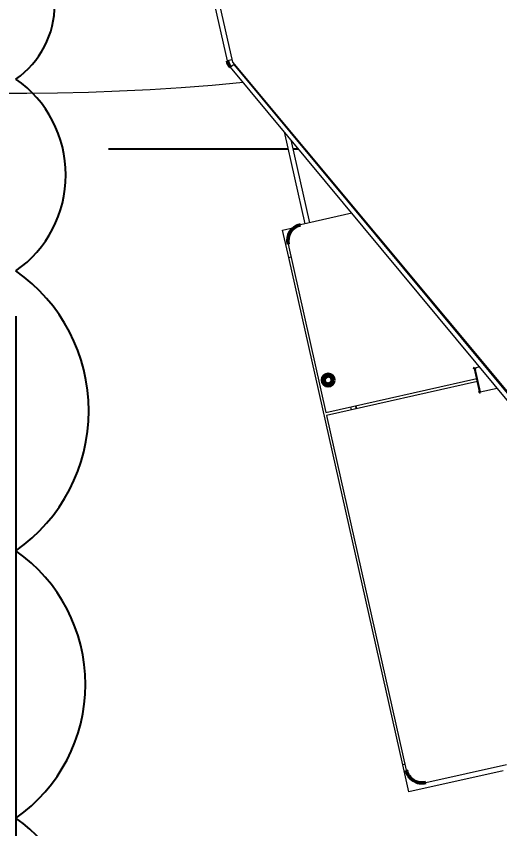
# Model space of a CAD drawing. Header units: inches. Extents: x 0 to 4731, y 0 to 1632.
# Drawn here: x 344.12 to 370.23, y 872.02 to 915.87 of the extents above; entities that cross this region are included whole.
import ezdxf

# ---------------------------------------------------------------- set-up
doc = ezdxf.new("R2010")
doc.units = ezdxf.units.IN
doc.header["$LTSCALE"] = 48
doc.header["$MEASUREMENT"] = 0
for name, pattern in [('CENTER', [2, 1.25, -0.25, 0.25, -0.25]), ('CENTER2', [1.125, 0.75, -0.125, 0.125, -0.125]), ('PHANTOM2', [1.25, 0.625, -0.125, 0.125, -0.125, 0.125, -0.125])]:
    doc.linetypes.add(name, pattern=pattern)
for name, color, linetype, lineweight in [('AM_0', 7, 'Continuous', 50), ('AM_11', 92, 'PHANTOM2', 25), ('Equipment-AM_0', 7, 'Continuous', 50), ('Equipment-AM_5', 92, 'Continuous', 25), ('Equipment-AM_7', 142, 'CENTER', 25)]:
    doc.layers.add(name, color=color, linetype=linetype, lineweight=lineweight)
doc.styles.get("Standard").update_dxf_attribs({"font": 'ROMANS.SHX', "width": 0.7})
doc.dimstyles.new('METSOPOWER_ANSI$2', dxfattribs={"dimtxt": 0.12, "dimasz": 0.12, "dimexe": 0.1, "dimexo": 0.05, "dimgap": 0.06, "dimtad": 1, "dimzin": 12, "dimdsep": 46, "dimlunit": 3, "dimtxsty": 'Standard', "dimcen": 0, "dimclrd": 256, "dimclre": 256, "dimclrt": 140, "dimadec": 0, "dimazin": 2, "dimtp": 0.1, "dimtm": 0.1, "dimtfac": 0.71, "dimtmove": 0, "dimatfit": 3, "dimfxl": 1, "dimtzin": 7, "dimlwd": -1, "dimlwe": -1, "dimarcsym": 1})

# ---------------------------------------------------------------- blocks, each defined once
blk = doc.blocks.new('*D607')
at = {"layer": 'Defpoints', "color": 0, "transparency": 16777216}
for p in [(344.104, 1497.026), (370.467, 921.643), (344.104, 902.08), (381.347, 873.235), (358.464, 844.435)]:
    blk.add_point(p, dxfattribs=at)
at = {"layer": 'Equipment-AM_5', "linetype": 'ByBlock', "transparency": 16777216}
for p, q in [((344.104, 899.68), (344.104, 839.106)), ((381.873, 870.893), (387.924, 843.97))]:
    blk.add_line(p, q, dxfattribs=at)
blk.add_arc((344.104, 1038.938), 195.032, 271.69221, 280.97482, dxfattribs=at)
at = {"layer": 'Equipment-AM_5', "transparency": 16777216}
for points in [[(381.037, 848.413), (381.431, 846.533), (386.872, 848.653)], [(349.878, 843.031), (349.849, 844.951), (344.104, 843.906)]]:
    blk.add_solid(points, dxfattribs=at)
at = {"layer": 'Equipment-AM_5', "color": 140, "transparency": 16777216, "insert": (364.984, 850.821), "char_height": 5.76, "attachment_point": 5, "rotation": 6.3335, "bg_fill": 3, "box_fill_scale": 1.25, "bg_fill_color": 256, "bg_fill_true_color": 13158600, "bg_fill_transparency": 0}
blk.add_mtext('12.7°', dxfattribs=at)

msp = doc.modelspace()

# ---------------------------------------------------------------- linework, layer by layer
at = {"layer": 'AM_0', "lineweight": 18}
for p, q in [((355.521675, 913.464122), (354.245901, 919.140407)), ((354.497286, 919.161995), (355.7968, 913.380083)), ((355.765591, 913.518943), (355.521675, 913.464122)), ((355.88784, 913.270686), (355.695677, 913.110769)), ((355.7968, 913.380083), (371.706785, 894.323903)), ((355.875618, 913.285876), (355.88784, 913.270686)), ((371.1872, 894.886322), (355.88784, 913.270686)), ((370.995037, 894.726405), (355.695677, 913.110769)), ((358.470315, 910.177881), (358.47352, 910.163622)), ((358.82094, 909.75792), (358.824565, 909.741791)), ((358.593862, 909.628186), (359.708887, 904.667119)), ((358.944907, 909.206355), (359.952803, 904.72194)), ((362.247594, 905.237706), (359.464972, 904.612298)), ((362.539994, 905.303425), (362.52159, 905.299288)), ((358.505714, 904.32003), (359.136, 904.46169)), ((358.834642, 902.856539), (358.505714, 904.32003)), ((358.803143, 903.56672), (360.845233, 894.480878)), ((358.834642, 902.856539), (358.956599, 902.88395)), ((364.988321, 875.477055), (358.834642, 902.856539)), ((369.464025, 897.010169), (369.426724, 897.001785)), ((369.140277, 895.62368), (368.866062, 896.843744)), ((369.152727, 896.940203), (368.889699, 896.881086)), ((368.889699, 896.881086), (369.17762, 895.600043)), ((360.753965, 896.302194), (360.716295, 896.181496)), ((360.716295, 896.181496), (360.801988, 896.088524)), ((360.791634, 896.422892), (360.753965, 896.302194)), ((360.914997, 896.450618), (360.791634, 896.422892)), ((360.845233, 894.480878), (368.985903, 896.310535)), ((369.020436, 896.156888), (360.879766, 894.327231)), ((361.038359, 896.478344), (360.914997, 896.450618)), ((361.124052, 896.385373), (361.038359, 896.478344)), ((361.209744, 896.292401), (361.124052, 896.385373)), ((361.134406, 896.051005), (361.172075, 896.171703)), ((361.172075, 896.171703), (361.209744, 896.292401)), ((360.801988, 896.088524), (360.887681, 895.995552)), ((360.887681, 895.995552), (361.011043, 896.023278)), ((361.011043, 896.023278), (361.134406, 896.051005)), ((369.17762, 895.600043), (370.096191, 895.806497)), ((362.430682, 894.837216), (362.465215, 894.683568)), ((362.461171, 894.844068), (362.495704, 894.690421)), ((362.221299, 894.628747), (362.186766, 894.782395)), ((360.879766, 894.327231), (365.18323, 875.179886)), ((365.110278, 875.504466), (364.988321, 875.477055)), ((365.317248, 874.013564), (364.988321, 875.477055)), ((370.408978, 875.157956), (365.317248, 874.013564)), ((366.228807, 874.518056), (370.588792, 875.497985))]:
    msp.add_line(p, q, dxfattribs=at)
at = {"layer": 'AM_0'}
msp.add_circle((360.96302, 896.236948), 0.3125, dxfattribs=at)
for centre, radius, start, end in [((356.341768, 913.648442), 0.840551, 192.6670285, 219.7670285), ((359.656846, 903.758594), 0.875, 102.6670285, 192.6670285), ((368.896551, 896.850596), 0.03125, 102.6670285, 192.6670285), ((360.96302, 896.236948), 0.219, 162.6670285, 222.6670285), ((360.96302, 896.236948), 0.219, 102.6670285, 162.6670285), ((360.96302, 896.236948), 0.219, 42.6670285, 102.6670285), ((360.96302, 896.236948), 0.219, 282.6670285, 342.6670285), ((360.96302, 896.236948), 0.219, 342.6670285, 42.6670285), ((360.96302, 896.236948), 0.219, 222.6670285, 282.6670285), ((369.170767, 895.630532), 0.03125, 192.6670285, 282.6670285), ((366.036933, 875.37176), 0.875, 192.6670285, 282.6670285)]:
    msp.add_arc(centre, radius, start, end, dxfattribs=at)
at = {"layer": 'AM_11'}
for p, q in [((289.104193, 908.71108), (358.799986, 908.71108)), ((359.056223, 908.71108), (359.357073, 908.71108)), ((359.682317, 908.71108), (359.694946, 908.71108))]:
    msp.add_line(p, q, dxfattribs=at)
at = {"layer": 'Equipment-AM_0', "lineweight": 18}
msp.add_arc((344.104193, 1038.71108), 127, 180, 275.54082538, dxfattribs=at)

# ---------------------------------------------------------------- next in the draw order: dimensions: what is measured, and where the dimension line sits
at = {"layer": 'Equipment-AM_5'}
dim = msp.add_angular_dim_2l(base=(358.46386, 844.435344), line1=((344.104193, 1497.025576), (344.104193, 902.080392)), line2=((381.346865, 873.235031), (370.466991, 921.642711)), dimstyle='METSOPOWER_ANSI$2', override={"dimscale": 48, "dimdec": 5, "dimadec": 1, "dimtdec": 5, "dimtfill": 1, "dimfrac": 2}, dxfattribs=at)
dim.commit()
dim.dimension.update_dxf_attribs({"geometry": '*D607', "text_midpoint": (364.983905, 850.8212)})

# ---------------------------------------------------------------- next in the draw order: linework, layer by layer
at = {"layer": 'Equipment-AM_7', "linetype": 'CENTER2'}
msp.add_lwpolyline([(299.539725, 933.47319, 0.52056705), (299.539725, 922.331248, 0.52056705), (299.539725, 912.941313, 0.52056705), (299.539725, 898.76925, 0.52056705), (299.539725, 890.276559, 0.52056705), (299.539725, 876.484634, 0.52056705), (299.539725, 866.159124, 0.52056705), (305.188251, 856.020792, 0.52056705), (314.337945, 856.020792, 0.52056705), (325.357568, 856.020792, 0.52056705), (339.294273, 856.020792, 0.52056705), (344.104193, 859.610542, 0.52056705), (344.104193, 872.598975, 0.52056705), (344.104193, 887.023732, 0.52056705), (344.104193, 902.123558, 0.52056705), (344.104193, 912.477145, 0.52056705), (344.104193, 920.539159, 0.52056705), (342.438169, 933.47319, 0.52056705), (328.663578, 933.47319, 0.52056705), (314.108203, 933.47319, 0.52056705), (304.813241, 933.47319, 0.52056705)], format="xyb", close=True, dxfattribs=at)

doc.saveas('drawing.dxf')
